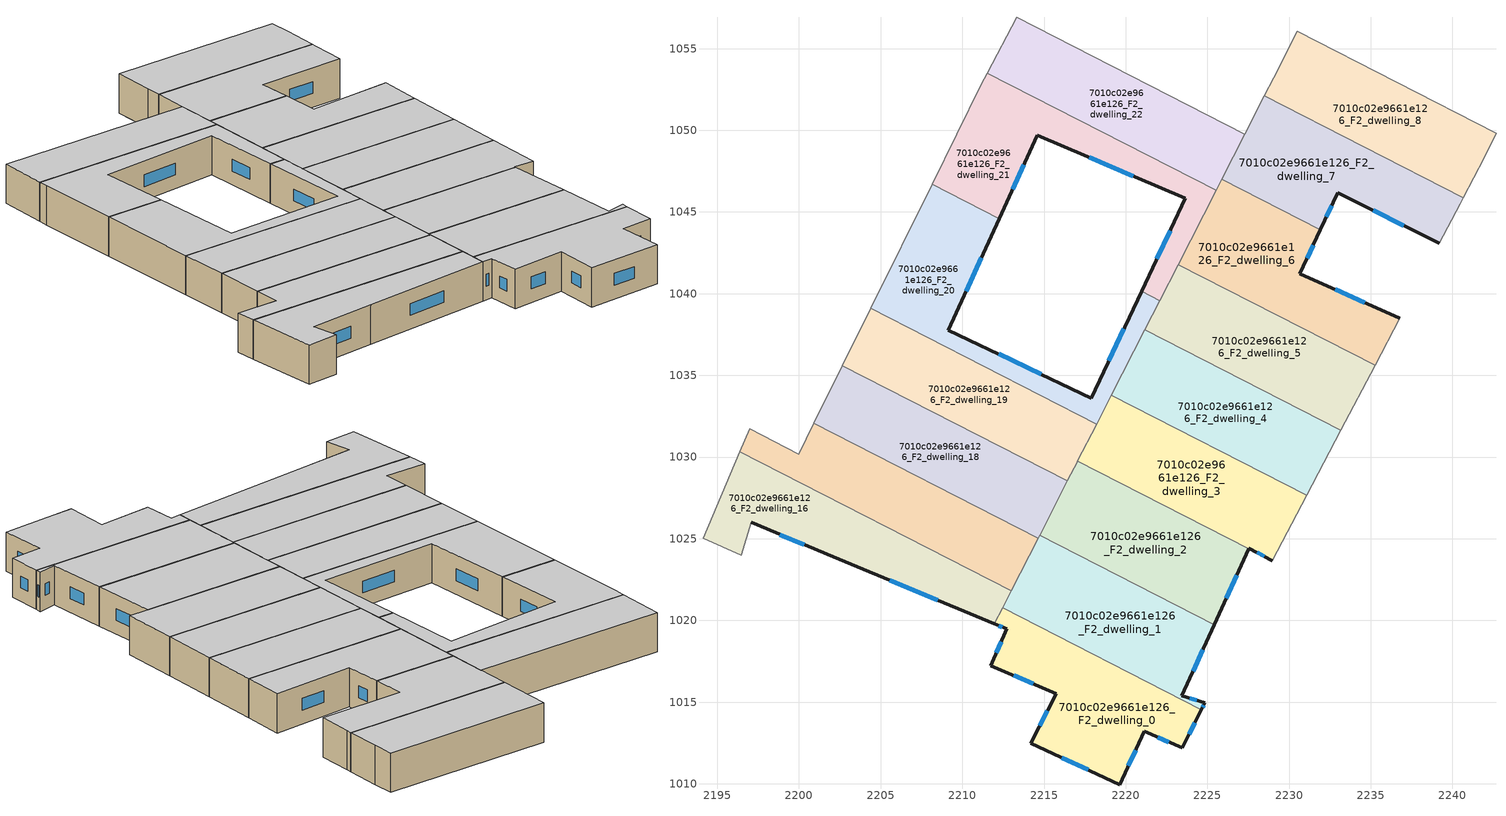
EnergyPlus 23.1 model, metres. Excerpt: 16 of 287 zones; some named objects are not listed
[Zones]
7010c02e9661e126_F2_dwelling_0
 floor to 7010c02e9661e126_F1_dwelling_0 (EU_floor_Construction): 2224.64,1014.54 2223.46,1012.21 2221.14,1013.21 2219.62,1009.96 2214.18,1012.5 2215.76,1015.51 2211.73,1017.24 2212.72,1019.47 2211.96,1019.79 2212.46,1020.77 z6
 wall outside (EU_wall_Construction): 2211.96,1019.79 2212.72,1019.47 2211.73,1017.24 2215.76,1015.51 2214.18,1012.5 2219.62,1009.96 2221.14,1013.21 2223.46,1012.21 2224.64,1014.54 z6:9
 wall to 7010c02e9661e126_F2_dwelling_1 (EU_wall_Construction): 2224.64,1014.54 2212.46,1020.77 z6:9
 wall to 7010c02e9661e126_F2_dwelling_16 (EU_wall_Construction): 2212.46,1020.77 2211.96,1019.79 z6:9
 window (EU_Window_Construction): 2216.09,1011.6 2217.71,1010.85 / 2215.2,1014.46 2214.73,1013.55 / 2213.14,1016.63 2214.35,1016.12 / 2212.38,1018.69 2212.08,1018.02 / 2212.23,1019.68 2212.46,1019.59 / 2223.88,1013.02 2224.23,1013.72 / 2221.95,1012.85 2222.65,1012.56 / 2220.15,1011.09 2220.61,1012.07 z7.05:7.95
 ceiling to 7010c02e9661e126_F3_dwelling_0 (EU_floor_Construction): 2223.46,1012.21 2224.64,1014.54 2212.46,1020.77 2211.96,1019.79 2212.72,1019.47 2211.73,1017.24 2215.76,1015.51 2214.18,1012.5 2219.62,1009.96 2221.14,1013.21 z9
7010c02e9661e126_F2_dwelling_1
 floor to 7010c02e9661e126_F1_dwelling_1 (EU_floor_Construction): 2225.41,1019.73 2223.43,1015.38 2224.84,1014.96 2224.64,1014.54 2212.46,1020.77 2214.72,1025.2 z6
 wall outside (EU_wall_Construction): 2224.64,1014.54 2224.84,1014.96 2223.43,1015.38 2225.41,1019.73 z6:9
 wall to 7010c02e9661e126_F2_dwelling_2 (EU_wall_Construction): 2225.41,1019.73 2214.72,1025.2 z6:9
 wall to 7010c02e9661e126_F2_dwelling_17 (EU_wall_Construction): 2214.64,1025.04 2212.99,1021.82 z6:9
 wall to 7010c02e9661e126_F2_dwelling_16 (EU_wall_Construction): 2212.99,1021.82 2212.46,1020.77 z6:9
 wall to 7010c02e9661e126_F2_dwelling_18 (EU_wall_Construction): 2214.72,1025.2 2214.64,1025.04 z6:9
 window (EU_Window_Construction): 2224.12,1016.9 2224.71,1018.2 / 2224.35,1015.1 2223.92,1015.23 / 2224.71,1014.69 2224.77,1014.81 z7.05:7.95
 ceiling to 7010c02e9661e126_F3_dwelling_1 (EU_floor_Construction): 2224.84,1014.96 2223.43,1015.38 2225.41,1019.73 2214.72,1025.2 2212.46,1020.77 2224.64,1014.54 z9
7010c02e9661e126_F2_dwelling_16
 floor to 7010c02e9661e126_F1_dwelling_16 (EU_floor_Construction): 2212.99,1021.82 2211.96,1019.79 2202.09,1023.89 2197.07,1026 2196.45,1024 2194.12,1025.01 2196.39,1030.32 z6
 wall outside (EU_wall_Construction): 2197.07,1026 2202.09,1023.89 2211.96,1019.79 z6:9
 wall adiabatic (EU_wall_Construction): 2196.39,1030.32 2194.12,1025.01 2196.45,1024 2197.07,1026 z6:9
 wall to 7010c02e9661e126_F2_dwelling_17 (EU_wall_Construction): 2212.99,1021.82 2196.39,1030.32 z6:9
 window (EU_Window_Construction): 2205.55,1022.46 2208.5,1021.23 / 2198.84,1025.26 2200.33,1024.63 z7.05:7.95
 ceiling to 7010c02e9661e126_F3_dwelling_16 (EU_floor_Construction): 2211.96,1019.79 2212.99,1021.82 2196.39,1030.32 2194.12,1025.01 2196.45,1024 2197.07,1026 2202.09,1023.89 z9
7010c02e9661e126_F2_dwelling_17
 floor to 7010c02e9661e126_F1_dwelling_17 (EU_floor_Construction): 2214.64,1025.04 2212.99,1021.82 2196.39,1030.32 2196.99,1031.75 2199.98,1030.17 2200.92,1032.06 z6
 wall adiabatic (EU_wall_Construction): 2200.92,1032.06 2199.98,1030.17 2196.99,1031.75 2196.39,1030.32 z6:9
 wall to 7010c02e9661e126_F2_dwelling_18 (EU_wall_Construction): 2214.64,1025.04 2200.92,1032.06 z6:9
 ceiling to 7010c02e9661e126_F3_dwelling_17 (EU_floor_Construction): 2212.99,1021.82 2214.64,1025.04 2200.92,1032.06 2199.98,1030.17 2196.99,1031.75 2196.39,1030.32 z9
7010c02e9661e126_F2_dwelling_18
 floor to 7010c02e9661e126_F1_dwelling_18 (EU_floor_Construction): 2216.43,1028.54 2214.64,1025.04 2200.92,1032.06 2202.66,1035.58 z6
 wall to 7010c02e9661e126_F2_dwelling_19 (EU_wall_Construction): 2216.43,1028.54 2202.66,1035.58 z6:9
 wall adiabatic (EU_wall_Construction): 2202.66,1035.58 2200.92,1032.06 z6:9
 wall to 7010c02e9661e126_F2_dwelling_2 (EU_wall_Construction): 2214.72,1025.2 2216.43,1028.54 z6:9
 ceiling to 7010c02e9661e126_F3_dwelling_18 (EU_floor_Construction): 2214.64,1025.04 2216.43,1028.54 2202.66,1035.58 2200.92,1032.06 z9
7010c02e9661e126_F2_dwelling_19
 floor to 7010c02e9661e126_F1_dwelling_19 (EU_floor_Construction): 2218.21,1032.02 2216.43,1028.54 2202.66,1035.58 2204.39,1039.09 z6
 wall to 7010c02e9661e126_F2_dwelling_20 (EU_wall_Construction): 2218.21,1032.02 2204.39,1039.09 z6:9
 wall adiabatic (EU_wall_Construction): 2204.39,1039.09 2202.66,1035.58 z6:9
 wall to 7010c02e9661e126_F2_dwelling_3 (EU_wall_Construction): 2217.05,1029.74 2218.21,1032.02 z6:9
 wall to 7010c02e9661e126_F2_dwelling_2 (EU_wall_Construction): 2216.43,1028.53 2217.05,1029.74 z6:9
 ceiling to 7010c02e9661e126_F3_dwelling_19 (EU_floor_Construction): 2216.43,1028.54 2218.21,1032.02 2204.39,1039.09 2202.66,1035.58 z9
7010c02e9661e126_F2_dwelling_2
 floor to 7010c02e9661e126_F1_dwelling_2 (EU_floor_Construction): 2227.53,1024.38 2225.41,1019.73 2214.72,1025.2 2217.05,1029.74 z6
 wall outside (EU_wall_Construction): 2225.41,1019.73 2227.53,1024.38 z6:9
 wall to 7010c02e9661e126_F2_dwelling_3 (EU_wall_Construction): 2227.53,1024.38 2217.05,1029.74 z6:9
 window (EU_Window_Construction): 2226.15,1021.36 2226.78,1022.75 z7.05:7.95
 ceiling to 7010c02e9661e126_F3_dwelling_2 (EU_floor_Construction): 2225.41,1019.73 2227.53,1024.38 2217.05,1029.74 2214.72,1025.2 z9
7010c02e9661e126_F2_dwelling_20
 floor to 7010c02e9661e126_F1_dwelling_20 (EU_floor_Construction): 2220.97,1040.14 2222.08,1039.58 2218.21,1032.02 2204.39,1039.09 2208.15,1046.71 2212.27,1044.6 2209.15,1037.76 2217.9,1033.61 z6
 wall outside (EU_wall_Construction): 2220.97,1040.14 2217.9,1033.61 2209.15,1037.76 2212.27,1044.6 z6:9
 wall to 7010c02e9661e126_F2_dwelling_21 (EU_wall_Construction): 2212.27,1044.6 2208.15,1046.71 / 2222.08,1039.58 2220.97,1040.14 z6:9
 wall adiabatic (EU_wall_Construction): 2208.15,1046.71 2204.39,1039.09 z6:9
 wall to 7010c02e9661e126_F2_dwelling_4 (EU_wall_Construction): 2219.11,1033.78 2221.16,1037.79 z6:9
 wall to 7010c02e9661e126_F2_dwelling_3 (EU_wall_Construction): 2218.21,1032.02 2219.11,1033.78 z6:9
 wall to 7010c02e9661e126_F2_dwelling_5 (EU_wall_Construction): 2221.16,1037.79 2222.08,1039.58 z6:9
 window (EU_Window_Construction): 2210.24,1040.16 2211.17,1042.2 / 2214.83,1035.07 2212.21,1036.31 / 2219.89,1037.86 2218.97,1035.9 z7.05:7.95
 ceiling to 7010c02e9661e126_F3_dwelling_20 (EU_floor_Construction): 2218.21,1032.02 2222.08,1039.58 2220.97,1040.14 2217.9,1033.61 2209.15,1037.76 2212.27,1044.6 2208.15,1046.71 2204.39,1039.09 z9
7010c02e9661e126_F2_dwelling_21
 floor to 7010c02e9661e126_F1_dwelling_21 (EU_floor_Construction): 2225.53,1046.32 2222.08,1039.58 2220.97,1040.14 2223.66,1045.84 2214.58,1049.68 2212.27,1044.6 2208.15,1046.71 2211.16,1052.8 2211.52,1053.49 z6
 wall outside (EU_wall_Construction): 2212.27,1044.6 2214.58,1049.68 2223.66,1045.84 2220.97,1040.14 z6:9
 wall adiabatic (EU_wall_Construction): 2211.52,1053.49 2211.16,1052.8 2208.15,1046.71 z6:9
 wall to 7010c02e9661e126_F2_dwelling_22 (EU_wall_Construction): 2225.53,1046.32 2211.52,1053.49 z6:9
 wall to 7010c02e9661e126_F2_dwelling_6 (EU_wall_Construction): 2223.21,1041.78 2225.53,1046.32 z6:9
 wall to 7010c02e9661e126_F2_dwelling_5 (EU_wall_Construction): 2222.08,1039.58 2223.21,1041.78 z6:9
 window (EU_Window_Construction): 2217.77,1048.34 2220.47,1047.19 / 2213.08,1046.38 2213.77,1047.9 / 2222.71,1043.85 2221.91,1042.14 z7.05:7.95
 ceiling to 7010c02e9661e126_F3_dwelling_21 (EU_floor_Construction): 2222.08,1039.58 2225.53,1046.32 2211.52,1053.49 2211.16,1052.8 2208.15,1046.71 2212.27,1044.6 2214.58,1049.68 2223.66,1045.84 2220.97,1040.14 z9
7010c02e9661e126_F2_dwelling_22
 floor to 7010c02e9661e126_F1_dwelling_22 (EU_floor_Construction): 2227.29,1049.76 2225.53,1046.32 2211.52,1053.49 2213.32,1056.91 z6
 wall to 7010c02e9661e126_F2_dwelling_23 (EU_wall_Construction): 2227.29,1049.76 2213.32,1056.91 z6:9
 wall adiabatic (EU_wall_Construction): 2213.32,1056.91 2211.52,1053.49 z6:9
 wall to 7010c02e9661e126_F2_dwelling_7 (EU_wall_Construction): 2225.88,1047 2227.29,1049.76 z6:9
 wall to 7010c02e9661e126_F2_dwelling_6 (EU_wall_Construction): 2225.53,1046.32 2225.87,1047 z6:9
 ceiling to 7010c02e9661e126_F3_dwelling_22 (EU_floor_Construction): 2225.53,1046.32 2227.29,1049.76 2213.32,1056.91 2211.52,1053.49 z9
7010c02e9661e126_F2_dwelling_3
 floor to 7010c02e9661e126_F1_dwelling_3 (EU_floor_Construction): 2231.07,1027.66 2228.96,1023.66 2227.55,1024.42 2227.53,1024.38 2217.05,1029.74 2219.11,1033.78 z6
 wall outside (EU_wall_Construction): 2227.53,1024.38 2227.55,1024.42 2228.96,1023.66 z6:9
 wall to 7010c02e9661e126_F2_dwelling_4 (EU_wall_Construction): 2231.07,1027.66 2219.11,1033.78 z6:9
 wall adiabatic (EU_wall_Construction): 2228.96,1023.66 2231.07,1027.66 z6:9
 window (EU_Window_Construction): 2228.04,1024.16 2228.47,1023.93 z7.05:7.95
 ceiling to 7010c02e9661e126_F3_dwelling_3 (EU_floor_Construction): 2228.96,1023.66 2231.07,1027.66 2219.11,1033.78 2217.05,1029.74 2227.53,1024.38 2227.55,1024.42 z9
7010c02e9661e126_F2_dwelling_4
 floor to 7010c02e9661e126_F1_dwelling_4 (EU_floor_Construction): 2233.17,1031.64 2231.07,1027.66 2219.11,1033.78 2221.16,1037.79 z6
 wall to 7010c02e9661e126_F2_dwelling_5 (EU_wall_Construction): 2233.17,1031.64 2221.16,1037.79 z6:9
 wall adiabatic (EU_wall_Construction): 2231.07,1027.66 2233.17,1031.64 z6:9
 ceiling to 7010c02e9661e126_F3_dwelling_4 (EU_floor_Construction): 2231.07,1027.66 2233.17,1031.64 2221.16,1037.79 2219.11,1033.78 z9
7010c02e9661e126_F2_dwelling_5
 floor to 7010c02e9661e126_F1_dwelling_5 (EU_floor_Construction): 2235.27,1035.61 2233.17,1031.64 2221.16,1037.79 2223.21,1041.78 z6
 wall to 7010c02e9661e126_F2_dwelling_6 (EU_wall_Construction): 2235.27,1035.61 2223.21,1041.78 z6:9
 wall adiabatic (EU_wall_Construction): 2233.17,1031.64 2235.27,1035.61 z6:9
 ceiling to 7010c02e9661e126_F3_dwelling_5 (EU_floor_Construction): 2233.17,1031.64 2235.27,1035.61 2223.21,1041.78 2221.16,1037.79 z9
7010c02e9661e126_F2_dwelling_6
 floor to 7010c02e9661e126_F1_dwelling_6 (EU_floor_Construction): 2231.91,1043.91 2230.67,1041.22 2236.78,1038.48 2235.27,1035.61 2223.21,1041.78 2225.88,1047 z6
 wall outside (EU_wall_Construction): 2236.78,1038.48 2230.67,1041.22 2231.91,1043.91 z6:9
 wall to 7010c02e9661e126_F2_dwelling_7 (EU_wall_Construction): 2231.91,1043.91 2225.88,1047 z6:9
 wall adiabatic (EU_wall_Construction): 2235.27,1035.61 2236.78,1038.48 z6:9
 window (EU_Window_Construction): 2231.1,1042.17 2231.47,1042.97 / 2234.64,1039.44 2232.81,1040.26 z7.05:7.95
 ceiling to 7010c02e9661e126_F3_dwelling_6 (EU_floor_Construction): 2235.27,1035.61 2236.78,1038.48 2230.67,1041.22 2231.91,1043.91 2225.88,1047 2223.21,1041.78 z9
7010c02e9661e126_F2_dwelling_7
 floor to 7010c02e9661e126_F1_dwelling_7 (EU_floor_Construction): 2240.66,1045.87 2240.47,1045.51 2239.19,1043.08 2232.96,1046.18 2231.91,1043.91 2225.88,1047 2228.49,1052.1 z6
 wall outside (EU_wall_Construction): 2231.91,1043.91 2232.96,1046.18 2239.19,1043.08 z6:9
 wall to 7010c02e9661e126_F2_dwelling_8 (EU_wall_Construction): 2240.66,1045.87 2228.49,1052.1 z6:9
 wall adiabatic (EU_wall_Construction): 2239.19,1043.08 2240.47,1045.51 2240.66,1045.87 z6:9
 wall to 7010c02e9661e126_F2_dwelling_23 (EU_wall_Construction): 2228.49,1052.1 2227.29,1049.76 z6:9
 window (EU_Window_Construction): 2232.28,1044.71 2232.6,1045.39 / 2235.15,1045.1 2237.01,1044.17 z7.05:7.95
 ceiling to 7010c02e9661e126_F3_dwelling_7 (EU_floor_Construction): 2239.19,1043.08 2240.47,1045.51 2240.66,1045.87 2228.49,1052.1 2225.88,1047 2231.91,1043.91 2232.96,1046.18 z9
7010c02e9661e126_F2_dwelling_8
 floor to 7010c02e9661e126_F1_dwelling_8 (EU_floor_Construction): 2242.66,1049.83 2241.94,1048.32 2240.66,1045.87 2228.49,1052.1 2230.51,1056.05 z6
 wall to 7010c02e9661e126_F2_dwelling_9 (EU_wall_Construction): 2242.66,1049.83 2230.51,1056.05 z6:9
 wall adiabatic (EU_wall_Construction): 2240.66,1045.87 2241.94,1048.32 2242.66,1049.83 z6:9
 wall to 7010c02e9661e126_F2_dwelling_23 (EU_wall_Construction): 2229.05,1053.21 2228.49,1052.1 z6:9
 wall to 7010c02e9661e126_F2_dwelling_24 (EU_wall_Construction): 2230.51,1056.05 2229.05,1053.21 z6:9
 ceiling to 7010c02e9661e126_F3_dwelling_8 (EU_floor_Construction): 2240.66,1045.87 2241.94,1048.32 2242.66,1049.83 2230.51,1056.05 2228.49,1052.1 z9
[Building]
EU S2 Campaign: North Axis=0; Terrain=City; Solar Distribution=FullExterior
[Site:Location]
Bologna: Latitude=44.5; Longitude=11.25; Time Zone=1; Elevation=37
[SizingPeriod:WeatherFileDays]
AnnualSizingPeriod: Begin Month=1; Begin Day of Month=1; End Month=12; End Day of Month=31; Day of Week for Start Day=Monday; Use Weather File Daylight Saving Period=No; Use Weather File Rain and Snow Indicators=No
[MATERIAL]
EU_InternalMass_Material: Roughness=MediumRough; Thickness=0.1; Conductivity=1; Density=1800; Specific Heat=900; Thermal Absorptance=0.9; Solar Absorptance=0.7; Visible Absorptance=0.7
[MATERIAL:NOMASS] Roughness=MediumRough; Thermal Absorptance=0.9; Solar Absorptance=0.7; Visible Absorptance=0.7
Name | Thermal Resistance
EU_wall_NoMass | 0.890213
EU_floor_NoMass | 0.79516
[WINDOWMATERIAL:SIMPLEGLAZINGSYSTEM]
EU_Window_SimpleGlazing: UFactor=4.49146; Solar Heat Gain Coefficient=0.85; Visible Transmittance=0.85
[CONSTRUCTION]
EU_wall_Construction: EU_wall_NoMass
EU_floor_Construction: EU_floor_NoMass
EU_Window_Construction: EU_Window_SimpleGlazing
EU_InternalMass_Construction: EU_InternalMass_Material
[ZONE] Type=1; Multiplier=1; Ceiling Height=autocalculate; Floor Area=autocalculate; Part of Total Floor Area=Yes
Name | Volume
7010c02e9661e126_F2_dwelling_0 | 182.041
7010c02e9661e126_F2_dwelling_1 | 182.045
7010c02e9661e126_F2_dwelling_16 | 182.046
7010c02e9661e126_F2_dwelling_17 | 182.043
7010c02e9661e126_F2_dwelling_18 | 182.068
7010c02e9661e126_F2_dwelling_19 | 182.015
7010c02e9661e126_F2_dwelling_2 | 182.03
7010c02e9661e126_F2_dwelling_20 | 182.049
7010c02e9661e126_F2_dwelling_21 | 182.033
7010c02e9661e126_F2_dwelling_22 | 182.057
7010c02e9661e126_F2_dwelling_3 | 182.076
7010c02e9661e126_F2_dwelling_4 | 182.01
7010c02e9661e126_F2_dwelling_5 | 182.0625
7010c02e9661e126_F2_dwelling_6 | 182.038
7010c02e9661e126_F2_dwelling_7 | 182.063
7010c02e9661e126_F2_dwelling_8 | 182.021
[INTERNALMASS] Construction=EU_InternalMass_Construction
Name | Zone or ZoneList | Surface Area
7010c02e9661e126_F2_dwelling_0_EU_InternalMass | 7010c02e9661e126_F2_dwelling_0 | 60.6796
7010c02e9661e126_F2_dwelling_1_EU_InternalMass | 7010c02e9661e126_F2_dwelling_1 | 60.6819
7010c02e9661e126_F2_dwelling_2_EU_InternalMass | 7010c02e9661e126_F2_dwelling_2 | 60.6768
7010c02e9661e126_F2_dwelling_3_EU_InternalMass | 7010c02e9661e126_F2_dwelling_3 | 60.6917
7010c02e9661e126_F2_dwelling_4_EU_InternalMass | 7010c02e9661e126_F2_dwelling_4 | 60.6703
7010c02e9661e126_F2_dwelling_5_EU_InternalMass | 7010c02e9661e126_F2_dwelling_5 | 60.6874
7010c02e9661e126_F2_dwelling_6_EU_InternalMass | 7010c02e9661e126_F2_dwelling_6 | 60.6793
7010c02e9661e126_F2_dwelling_7_EU_InternalMass | 7010c02e9661e126_F2_dwelling_7 | 60.6875
7010c02e9661e126_F2_dwelling_8_EU_InternalMass | 7010c02e9661e126_F2_dwelling_8 | 60.6738
7010c02e9661e126_F2_dwelling_16_EU_InternalMass | 7010c02e9661e126_F2_dwelling_16 | 60.6821
7010c02e9661e126_F2_dwelling_17_EU_InternalMass | 7010c02e9661e126_F2_dwelling_17 | 60.6814
7010c02e9661e126_F2_dwelling_18_EU_InternalMass | 7010c02e9661e126_F2_dwelling_18 | 60.6892
7010c02e9661e126_F2_dwelling_19_EU_InternalMass | 7010c02e9661e126_F2_dwelling_19 | 60.6716
7010c02e9661e126_F2_dwelling_20_EU_InternalMass | 7010c02e9661e126_F2_dwelling_20 | 60.6828
7010c02e9661e126_F2_dwelling_21_EU_InternalMass | 7010c02e9661e126_F2_dwelling_21 | 60.6772
7010c02e9661e126_F2_dwelling_22_EU_InternalMass | 7010c02e9661e126_F2_dwelling_22 | 60.6853
[OTHEREQUIPMENT] Fuel Type=Electricity; Design Level Calculation Method=Watts/Area; Power per Zone Floor Area=1; Fraction Latent=0; Fraction Radiant=0; Fraction Lost=0; Carbon Dioxide Generation Rate=0; EndUse Subcategory=EU_Step8_InternalGains
Name | Zone or ZoneList or Space or SpaceList | Schedule
EU_Step8_InternalGain_7010c02e9661e126_F2_dwelling_0_f000 | 7010c02e9661e126_F2_dwelling_0 | EU_Step8_GainSchedule_7010c02e9661e126_F2_dwelling_0_f000
EU_Step8_InternalGain_7010c02e9661e126_F2_dwelling_1_f000 | 7010c02e9661e126_F2_dwelling_1 | EU_Step8_GainSchedule_7010c02e9661e126_F2_dwelling_1_f000
EU_Step8_InternalGain_7010c02e9661e126_F2_dwelling_2_f000 | 7010c02e9661e126_F2_dwelling_2 | EU_Step8_GainSchedule_7010c02e9661e126_F2_dwelling_2_f000
EU_Step8_InternalGain_7010c02e9661e126_F2_dwelling_3_f000 | 7010c02e9661e126_F2_dwelling_3 | EU_Step8_GainSchedule_7010c02e9661e126_F2_dwelling_3_f000
EU_Step8_InternalGain_7010c02e9661e126_F2_dwelling_4_f000 | 7010c02e9661e126_F2_dwelling_4 | EU_Step8_GainSchedule_7010c02e9661e126_F2_dwelling_4_f000
EU_Step8_InternalGain_7010c02e9661e126_F2_dwelling_5_f000 | 7010c02e9661e126_F2_dwelling_5 | EU_Step8_GainSchedule_7010c02e9661e126_F2_dwelling_5_f000
EU_Step8_InternalGain_7010c02e9661e126_F2_dwelling_6_f000 | 7010c02e9661e126_F2_dwelling_6 | EU_Step8_GainSchedule_7010c02e9661e126_F2_dwelling_6_f000
EU_Step8_InternalGain_7010c02e9661e126_F2_dwelling_7_f000 | 7010c02e9661e126_F2_dwelling_7 | EU_Step8_GainSchedule_7010c02e9661e126_F2_dwelling_7_f000
EU_Step8_InternalGain_7010c02e9661e126_F2_dwelling_8_f000 | 7010c02e9661e126_F2_dwelling_8 | EU_Step8_GainSchedule_7010c02e9661e126_F2_dwelling_8_f000
EU_Step8_InternalGain_7010c02e9661e126_F2_dwelling_16_f000 | 7010c02e9661e126_F2_dwelling_16 | EU_Step8_GainSchedule_7010c02e9661e126_F2_dwelling_16_f000
EU_Step8_InternalGain_7010c02e9661e126_F2_dwelling_17_f000 | 7010c02e9661e126_F2_dwelling_17 | EU_Step8_GainSchedule_7010c02e9661e126_F2_dwelling_17_f000
EU_Step8_InternalGain_7010c02e9661e126_F2_dwelling_18_f000 | 7010c02e9661e126_F2_dwelling_18 | EU_Step8_GainSchedule_7010c02e9661e126_F2_dwelling_18_f000
EU_Step8_InternalGain_7010c02e9661e126_F2_dwelling_19_f000 | 7010c02e9661e126_F2_dwelling_19 | EU_Step8_GainSchedule_7010c02e9661e126_F2_dwelling_19_f000
EU_Step8_InternalGain_7010c02e9661e126_F2_dwelling_20_f000 | 7010c02e9661e126_F2_dwelling_20 | EU_Step8_GainSchedule_7010c02e9661e126_F2_dwelling_20_f000
EU_Step8_InternalGain_7010c02e9661e126_F2_dwelling_21_f000 | 7010c02e9661e126_F2_dwelling_21 | EU_Step8_GainSchedule_7010c02e9661e126_F2_dwelling_21_f000
EU_Step8_InternalGain_7010c02e9661e126_F2_dwelling_22_f000 | 7010c02e9661e126_F2_dwelling_22 | EU_Step8_GainSchedule_7010c02e9661e126_F2_dwelling_22_f000
[ZONEVENTILATION:DESIGNFLOWRATE] Schedule=EU_AlwaysOn; Design Flow Rate Calculation Method=AirChanges/Hour; Air Changes per Hour=0.718634; Ventilation Type=Natural; Fan Pressure Rise=0; Fan Total Efficiency=1; Constant Term Coefficient=1; Temperature Term Coefficient=0; Velocity Term Coefficient=0; Velocity Squared Term Coefficient=0; Minimum Indoor Temperature=-100; Maximum Indoor Temperature=100; Delta Temperature=-100; Minimum Outdoor Temperature=-100; Maximum Outdoor Temperature=100; Maximum Wind Speed=40
Name | Zone or ZoneList or Space or SpaceList
EU_ConstantAir_7010c02e9661e126_F2_dwelling_0 | 7010c02e9661e126_F2_dwelling_0
EU_ConstantAir_7010c02e9661e126_F2_dwelling_1 | 7010c02e9661e126_F2_dwelling_1
EU_ConstantAir_7010c02e9661e126_F2_dwelling_2 | 7010c02e9661e126_F2_dwelling_2
EU_ConstantAir_7010c02e9661e126_F2_dwelling_3 | 7010c02e9661e126_F2_dwelling_3
EU_ConstantAir_7010c02e9661e126_F2_dwelling_4 | 7010c02e9661e126_F2_dwelling_4
EU_ConstantAir_7010c02e9661e126_F2_dwelling_5 | 7010c02e9661e126_F2_dwelling_5
EU_ConstantAir_7010c02e9661e126_F2_dwelling_6 | 7010c02e9661e126_F2_dwelling_6
EU_ConstantAir_7010c02e9661e126_F2_dwelling_7 | 7010c02e9661e126_F2_dwelling_7
EU_ConstantAir_7010c02e9661e126_F2_dwelling_8 | 7010c02e9661e126_F2_dwelling_8
EU_ConstantAir_7010c02e9661e126_F2_dwelling_16 | 7010c02e9661e126_F2_dwelling_16
EU_ConstantAir_7010c02e9661e126_F2_dwelling_17 | 7010c02e9661e126_F2_dwelling_17
EU_ConstantAir_7010c02e9661e126_F2_dwelling_18 | 7010c02e9661e126_F2_dwelling_18
EU_ConstantAir_7010c02e9661e126_F2_dwelling_19 | 7010c02e9661e126_F2_dwelling_19
EU_ConstantAir_7010c02e9661e126_F2_dwelling_20 | 7010c02e9661e126_F2_dwelling_20
EU_ConstantAir_7010c02e9661e126_F2_dwelling_21 | 7010c02e9661e126_F2_dwelling_21
EU_ConstantAir_7010c02e9661e126_F2_dwelling_22 | 7010c02e9661e126_F2_dwelling_22
[HVACTEMPLATE:ZONE:IDEALLOADSAIRSYSTEM] System Availability Schedule=EU_AlwaysOn; Maximum Heating Supply Air Temperature=50; Minimum Cooling Supply Air Temperature=13; Maximum Heating Supply Air Humidity Ratio=0.0156; Minimum Cooling Supply Air Humidity Ratio=0.0077; Heating Limit=NoLimit; Cooling Limit=NoLimit; Heating Availability Schedule=EU_AlwaysOn; Cooling Availability Schedule=EU_CoolingOff; Dehumidification Control Type=ConstantSensibleHeatRatio; Cooling Sensible Heat Ratio=0.7; Dehumidification Setpoint=60; Humidification Control Type=None; Humidification Setpoint=30; Outdoor Air Method=None; Outdoor Air Flow Rate per Person=0.00944; Outdoor Air Flow Rate per Zone Floor Area=0; Outdoor Air Flow Rate per Zone=0; Demand Controlled Ventilation Type=None; Outdoor Air Economizer Type=NoEconomizer; Heat Recovery Type=None; Sensible Heat Recovery Effectiveness=0.7; Latent Heat Recovery Effectiveness=0.65
Name | Template Thermostat
7010c02e9661e126_F2_dwelling_0 | EU_HeatOnly_7010c02e9661e126_F2_dwelling_0
7010c02e9661e126_F2_dwelling_1 | EU_HeatOnly_7010c02e9661e126_F2_dwelling_1
7010c02e9661e126_F2_dwelling_2 | EU_HeatOnly_7010c02e9661e126_F2_dwelling_2
7010c02e9661e126_F2_dwelling_3 | EU_HeatOnly_7010c02e9661e126_F2_dwelling_3
7010c02e9661e126_F2_dwelling_4 | EU_HeatOnly_7010c02e9661e126_F2_dwelling_4
7010c02e9661e126_F2_dwelling_5 | EU_HeatOnly_7010c02e9661e126_F2_dwelling_5
7010c02e9661e126_F2_dwelling_6 | EU_HeatOnly_7010c02e9661e126_F2_dwelling_6
7010c02e9661e126_F2_dwelling_7 | EU_HeatOnly_7010c02e9661e126_F2_dwelling_7
7010c02e9661e126_F2_dwelling_8 | EU_HeatOnly_7010c02e9661e126_F2_dwelling_8
7010c02e9661e126_F2_dwelling_16 | EU_HeatOnly_7010c02e9661e126_F2_dwelling_16
7010c02e9661e126_F2_dwelling_17 | EU_HeatOnly_7010c02e9661e126_F2_dwelling_17
7010c02e9661e126_F2_dwelling_18 | EU_HeatOnly_7010c02e9661e126_F2_dwelling_18
7010c02e9661e126_F2_dwelling_19 | EU_HeatOnly_7010c02e9661e126_F2_dwelling_19
7010c02e9661e126_F2_dwelling_20 | EU_HeatOnly_7010c02e9661e126_F2_dwelling_20
7010c02e9661e126_F2_dwelling_21 | EU_HeatOnly_7010c02e9661e126_F2_dwelling_21
7010c02e9661e126_F2_dwelling_22 | EU_HeatOnly_7010c02e9661e126_F2_dwelling_22
[SIZING:ZONE] Zone Cooling Design Supply Air Temperature Input Method=SupplyAirTemperature; Zone Cooling Design Supply Air Temperature=13; Zone Heating Design Supply Air Temperature Input Method=SupplyAirTemperature; Zone Heating Design Supply Air Temperature=50; Zone Cooling Design Supply Air Humidity Ratio=0.008; Zone Heating Design Supply Air Humidity Ratio=0.008; Cooling Design Air Flow Method=DesignDay; Cooling Design Air Flow Rate=0; Cooling Minimum Air Flow per Zone Floor Area=0.000762; Cooling Minimum Air Flow=0; Cooling Minimum Air Flow Fraction=0.2; Heating Design Air Flow Method=DesignDay; Heating Design Air Flow Rate=0; Heating Maximum Air Flow per Zone Floor Area=0.002032; Heating Maximum Air Flow=0.141576; Heating Maximum Air Flow Fraction=0.3; Account for Dedicated Outdoor Air System=No; Dedicated Outdoor Air System Control Strategy=NeutralSupplyAir; Dedicated Outdoor Air Low Setpoint Temperature for Design=autosize; Dedicated Outdoor Air High Setpoint Temperature for Design=autosize; Zone Load Sizing Method=Sensible Load Only No Latent Load; Zone Latent Cooling Design Supply Air Humidity Ratio Input Method=HumidityRatioDifference; Zone Cooling Design Supply Air Humidity Ratio Difference=0.005; Zone Latent Heating Design Supply Air Humidity Ratio Input Method=HumidityRatioDifference; Zone Humidification Design Supply Air Humidity Ratio Difference=0.005
7010c02e9661e126_F2_dwelling_0; 7010c02e9661e126_F2_dwelling_1; 7010c02e9661e126_F2_dwelling_2; 7010c02e9661e126_F2_dwelling_3; 7010c02e9661e126_F2_dwelling_4; 7010c02e9661e126_F2_dwelling_5; 7010c02e9661e126_F2_dwelling_6; 7010c02e9661e126_F2_dwelling_7; 7010c02e9661e126_F2_dwelling_8; 7010c02e9661e126_F2_dwelling_16; 7010c02e9661e126_F2_dwelling_17; 7010c02e9661e126_F2_dwelling_18; 7010c02e9661e126_F2_dwelling_19; 7010c02e9661e126_F2_dwelling_20; 7010c02e9661e126_F2_dwelling_21; 7010c02e9661e126_F2_dwelling_22
[SCHEDULE:CONSTANT]
Name | Hourly Value
EU_AlwaysOn | 1
EU_CoolingOff | 0
[SCHEDULE:FILE] Column Number=1; Rows to Skip at Top=0; Number of Hours of Data=8760; Column Separator=Comma; Interpolate to Timestep=No; Minutes per Item=60; Adjust Schedule for Daylight Savings=Yes
Name | File
EU_Step8_GainSchedule_7010c02e9661e126_F2_dwelling_0_f000 | ../../schedules/7010c02e9661e126/7010c02e9661e126_F2_dwelling_0_f000_gain.csv
EU_Step8_GainSchedule_7010c02e9661e126_F2_dwelling_1_f000 | ../../schedules/7010c02e9661e126/7010c02e9661e126_F2_dwelling_1_f000_gain.csv
EU_Step8_GainSchedule_7010c02e9661e126_F2_dwelling_2_f000 | ../../schedules/7010c02e9661e126/7010c02e9661e126_F2_dwelling_2_f000_gain.csv
EU_Step8_GainSchedule_7010c02e9661e126_F2_dwelling_3_f000 | ../../schedules/7010c02e9661e126/7010c02e9661e126_F2_dwelling_3_f000_gain.csv
EU_Step8_GainSchedule_7010c02e9661e126_F2_dwelling_4_f000 | ../../schedules/7010c02e9661e126/7010c02e9661e126_F2_dwelling_4_f000_gain.csv
EU_Step8_GainSchedule_7010c02e9661e126_F2_dwelling_5_f000 | ../../schedules/7010c02e9661e126/7010c02e9661e126_F2_dwelling_5_f000_gain.csv
EU_Step8_GainSchedule_7010c02e9661e126_F2_dwelling_6_f000 | ../../schedules/7010c02e9661e126/7010c02e9661e126_F2_dwelling_6_f000_gain.csv
EU_Step8_GainSchedule_7010c02e9661e126_F2_dwelling_7_f000 | ../../schedules/7010c02e9661e126/7010c02e9661e126_F2_dwelling_7_f000_gain.csv
EU_Step8_GainSchedule_7010c02e9661e126_F2_dwelling_8_f000 | ../../schedules/7010c02e9661e126/7010c02e9661e126_F2_dwelling_8_f000_gain.csv
EU_Step8_GainSchedule_7010c02e9661e126_F2_dwelling_16_f000 | ../../schedules/7010c02e9661e126/7010c02e9661e126_F2_dwelling_16_f000_gain.csv
EU_Step8_GainSchedule_7010c02e9661e126_F2_dwelling_17_f000 | ../../schedules/7010c02e9661e126/7010c02e9661e126_F2_dwelling_17_f000_gain.csv
EU_Step8_GainSchedule_7010c02e9661e126_F2_dwelling_18_f000 | ../../schedules/7010c02e9661e126/7010c02e9661e126_F2_dwelling_18_f000_gain.csv
EU_Step8_GainSchedule_7010c02e9661e126_F2_dwelling_19_f000 | ../../schedules/7010c02e9661e126/7010c02e9661e126_F2_dwelling_19_f000_gain.csv
EU_Step8_GainSchedule_7010c02e9661e126_F2_dwelling_20_f000 | ../../schedules/7010c02e9661e126/7010c02e9661e126_F2_dwelling_20_f000_gain.csv
EU_Step8_GainSchedule_7010c02e9661e126_F2_dwelling_21_f000 | ../../schedules/7010c02e9661e126/7010c02e9661e126_F2_dwelling_21_f000_gain.csv
EU_Step8_GainSchedule_7010c02e9661e126_F2_dwelling_22_f000 | ../../schedules/7010c02e9661e126/7010c02e9661e126_F2_dwelling_22_f000_gain.csv
